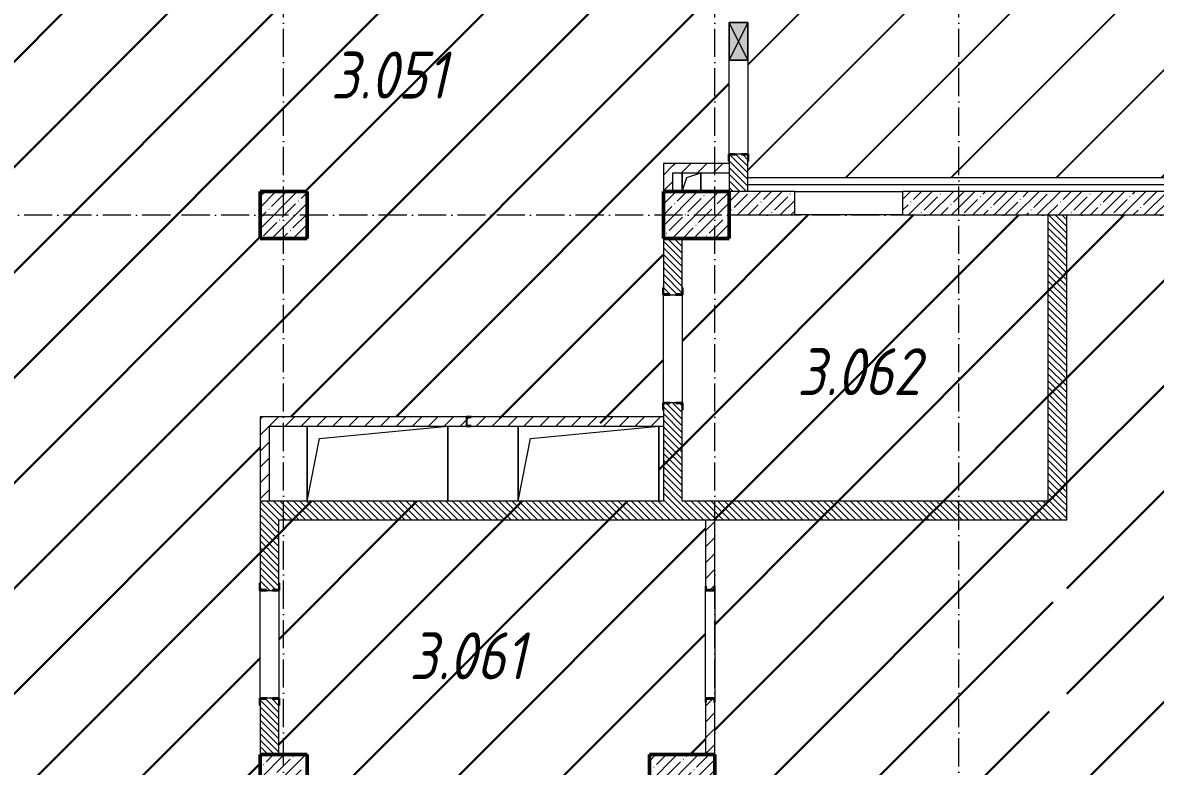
# Model space of a CAD drawing. Header units: millimetres. Extents: x -17017 to 628417, y -109036 to 199237.
# Drawn here: x 290839 to 302916, y -60257 to -52332 of the extents above; entities that cross this region are included whole.
import ezdxf

# ---------------------------------------------------------------- set-up
doc = ezdxf.new("R2010")
doc.units = ezdxf.units.MM
doc.linetypes.add('50_200_ШТРИХ_1Т_ш5_п1_п1_', pattern=[700, 500, -100, 0, -100])
for name, color, linetype, lineweight in [('A-DETL-____-OTLN-4', 7, 'Continuous', 18), ('A-DETL-GENF-OTLN', 7, 'Continuous', 9), ('A-FLOR-____-OTLN', 7, 'Continuous', 9), ('A-GENM-____-MCUT', 7, 'Continuous', 25), ('A-GENM-____-OTLN', 7, 'Continuous', 9), ('A-GENM-____-OTLN-1', 7, 'Continuous', 25), ('A-GLAZ-____-OTLN', 7, 'Continuous', 9), ('A-WALL-____-MCUT-1', 7, 'Continuous', 9), ('A-WALL-____-MCUT-3', 7, 'Continuous', 9), ('A-WALL-____-OTLN', 7, 'Continuous', 9), ('A-WALL-____-PATT-1', 7, 'Continuous', 9), ('A-WALL-FNSH-MCUT-1', 7, 'Continuous', 9), ('I-WALL-____-OTLN', 7, 'Continuous', 9), ('S-COLS-____-MCUT', 7, 'Continuous', 50), ('S-COLS-____-OTLN', 7, 'Continuous', 9), ('S-GRID-____-OTLN-1', 7, '50_200_ШТРИХ_1Т_ш5_п1_п1_', 9), ('Марки помещений', 7, 'Continuous', 9), ('стяжа', 7, 'Continuous', 30)]:
    doc.layers.add(name, color=color, linetype=linetype, lineweight=lineweight)
doc.styles.add('ISOCPEUR_I_2', font='isocpeui.ttf', dxfattribs={"width": 0.85, "height": 2.3})
pattern_1 = [(135, (283770.707, -86863.456), (-35.35534, -35.35534), [])]
pattern_2 = [(45, (283770.71, -86863.46), (-84.8528, 84.8528), [])]

# ---------------------------------------------------------------- blocks, each defined once
blk = doc.blocks.new('BSC_Колонна _Прямоугольная - 500х500-25976076-АР1_План отверстий 3 этажа в осях 1-64_А-ГГ')
at = {"layer": 'S-COLS-____-OTLN'}
h = blk.add_hatch(dxfattribs=at)
h.set_pattern_fill('FP_39', color=256, style=0, pattern_type=2)
h.set_pattern_definition([(45, (-9850, -32481.04), (-114.04925, 114.04925), []), (45, (-9735.95, -32481.04), (-114.04925, 114.04925), [201.613, -40.323, 3.353, -36.97])])
h.paths.add_polyline_path([(-250, -250), (250, -250), (250, 250), (-250, 250)], flags=0)
at = {"layer": 'S-COLS-____-MCUT'}
for p, q in [((250, 250), (-250, 250)), ((-250, 250), (-250, -250)), ((250, -250), (250, 250)), ((-250, -250), (250, -250))]:
    blk.add_line(p, q, dxfattribs=at)
blk = doc.blocks.new('BSC_Колонна _Прямоугольная - 500х500-V7-АР1_План отверстий 3 этажа в осях 1-64_А-ГГ')
at = {"layer": 'S-COLS-____-OTLN'}
h = blk.add_hatch(dxfattribs=at)
h.set_pattern_fill('FP_41', color=256, style=0, pattern_type=2)
h.set_pattern_definition([(45, (-9850, -26481.04), (-114.04925, 114.04925), []), (45, (-9735.95, -26481.04), (-114.04925, 114.04925), [201.613, -40.323, 3.353, -36.97])])
h.paths.add_polyline_path([(-250, -250), (250, -250), (250, 250), (-250, 250)], flags=0)
at = {"layer": 'S-COLS-____-MCUT'}
for p, q in [((250, 250), (-250, 250)), ((-250, 250), (-250, -250)), ((250, -250), (250, 250)), ((-250, -250), (250, -250))]:
    blk.add_line(p, q, dxfattribs=at)
blk = doc.blocks.new('BSC_Колонна _Прямоугольная - 500х700-V9-АР1_План отверстий 3 этажа в осях 1-64_А-ГГ')
at = {"layer": 'S-COLS-____-OTLN'}
h = blk.add_hatch(dxfattribs=at)
h.set_pattern_fill('FP_43', color=256, style=0, pattern_type=2)
h.set_pattern_definition([(315, (-32481.04, 14250), (114.04925, 114.04925), []), (315, (-32481.04, 14135.95), (114.04925, 114.04925), [201.613, -40.323, 3.353, -36.97])])
h.paths.add_polyline_path([(-250, 350), (-250, -350), (250, -350), (250, 350)], flags=0)
at = {"layer": 'S-COLS-____-MCUT'}
for p, q in [((250, 350), (-250, 350)), ((-250, 350), (-250, -350)), ((250, -350), (250, 350)), ((-250, -350), (250, -350))]:
    blk.add_line(p, q, dxfattribs=at)
blk = doc.blocks.new('BSC_Колонна _Прямоугольная - 500х700-V11-АР1_План отверстий 3 этажа в осях 1-64_А-ГГ')
at = {"layer": 'S-COLS-____-OTLN'}
h = blk.add_hatch(dxfattribs=at)
h.set_pattern_fill('FP_45', color=256, style=0, pattern_type=2)
h.set_pattern_definition([(315, (-26481.04, 14100), (114.04925, 114.04925), []), (315, (-26481.04, 13985.95), (114.04925, 114.04925), [201.613, -40.323, 3.353, -36.97])])
h.paths.add_polyline_path([(-250, 350), (-250, -350), (250, -350), (250, 350)], flags=0)
at = {"layer": 'S-COLS-____-MCUT'}
for p, q in [((250, 350), (-250, 350)), ((-250, 350), (-250, -350)), ((250, -350), (250, 350)), ((-250, -350), (250, -350))]:
    blk.add_line(p, q, dxfattribs=at)
blk = doc.blocks.new('154_Стойка_СКБ_Швеллер - СМ-2180_100-28318692-АР1_План отверстий 3 этажа в осях 1-64_А-ГГ')
at = {"layer": 'A-GENM-____-MCUT'}
for p, q in [((171, 50), (125, 50)), ((125, 50), (125, -50)), ((129.5, 42.4), (171, 42.4)), ((129.5, -42.4), (129.5, 42.4)), ((171, 42.4), (171, 50)), ((125, -50), (171, -50)), ((171, -42.4), (129.5, -42.4)), ((171, -50), (171, -42.4))]:
    blk.add_line(p, q, dxfattribs=at)
blk = doc.blocks.new('154_Стойка_СКБ_Уголок - СМ-2180_200-28268025-АР1_План отверстий 3 этажа в осях 1-64_А-ГГ')
at = {"layer": 'A-GENM-____-MCUT'}
for p, q in [((125, 156), (125, 81)), ((200, 156), (125, 156)), ((131, 81), (131, 150)), ((131, 150), (200, 150)), ((200, 150), (200, 156)), ((125, 81), (131, 81)), ((131, 19), (125, 19)), ((125, 19), (125, -56)), ((131, -50), (131, 19)), ((125, -56), (200, -56)), ((200, -50), (131, -50)), ((200, -56), (200, -50))]:
    blk.add_line(p, q, dxfattribs=at)
blk = doc.blocks.new('Стойка_Влож_Полоса боковая - Полоса-V165-АР1_План отверстий 3 этажа в осях 1-64_А-ГГ')
at = {"layer": 'A-GENM-____-OTLN'}
for p, q in [((-5, 60), (0, 60)), ((-5, -60), (-5, 60)), ((0, -60), (-5, -60))]:
    blk.add_line(p, q, dxfattribs=at)
blk = doc.blocks.new('Фахверк_СКБ_Уголок - 200_3960-28268576-АР1_План отверстий 3 этажа в осях 1-64_А-ГГ')
at = {"layer": 'A-GENM-____-MCUT'}
for p, q in [((200, 156), (125, 156)), ((125, 156), (125, 81)), ((131, 81), (131, 150)), ((131, 150), (200, 150)), ((200, 150), (200, 156)), ((125, 81), (131, 81)), ((131, 19), (125, 19)), ((125, 19), (125, -56)), ((131, -50), (131, 19)), ((125, -56), (200, -56)), ((200, -50), (131, -50)), ((200, -56), (200, -50))]:
    blk.add_line(p, q, dxfattribs=at)
blk = doc.blocks.new('154_Фахверк_СКБ_Швеллер - Тип_100_3960-28318856-АР1_План отверстий 3 этажа в осях 1-64_А-ГГ')
at = {"layer": 'A-GENM-____-MCUT'}
for p, q in [((175, 50), (125, 50)), ((125, 50), (125, -50)), ((128, 47), (175, 47)), ((128, -47), (128, 47)), ((175, 47), (175, 50)), ((125, -50), (175, -50)), ((175, -47), (128, -47)), ((175, -50), (175, -47))]:
    blk.add_line(p, q, dxfattribs=at)
blk = doc.blocks.new('AR_Отверстие прямоугольное _в плите_ - AR_Отверстие прямоугольное _в плите_-V202-АР1_План отверстий 3 этажа в осях 1-64_А-ГГ')
at = {"layer": 'A-GENM-____-OTLN'}
for p, q in [((-100, 100), (-100, -100)), ((-100, -100), (-50, 50)), ((-50, 50), (100, 100)), ((100, -100), (100, 100))]:
    blk.add_line(p, q, dxfattribs=at)
blk = doc.blocks.new('AR_Отверстие прямоугольное _в плите_ - AR_Отверстие прямоугольное _в плите_-30552723-АР1_План отверстий 3 этажа в осях 1-64_А-ГГ')
at = {"layer": 'A-GENM-____-OTLN'}
for p, q in [((-750, 400), (-750, -400)), ((-617, 267), (750, 400)), ((750, -400), (750, 400)), ((-750, -400), (-617, 267))]:
    blk.add_line(p, q, dxfattribs=at)
blk = doc.blocks.new('AR_Отверстие прямоугольное _в стене__БезПР - AR_Отверстие прямоугольное _в стене__БезПР-36428632-АР1_План отверстий 3 этажа в осях 1-64_А-ГГ')
at = {"layer": 'A-GLAZ-____-OTLN'}
blk.add_hatch(color=256, dxfattribs=at).paths.add_polyline_path([(-200, -100), (200, -100), (200, 100), (-200, 100)], flags=0)
at = {"layer": 'A-DETL-GENF-OTLN'}
for p, q in [((-200, -100), (-200, 100)), ((-200, 100), (200, 100)), ((200, 100), (-200, -100)), ((-200, 100), (200, -100)), ((200, 100), (-200, 100)), ((-200, 100), (-200, -100)), ((200, 100), (200, -100)), ((200, -100), (200, 100)), ((200, -100), (-200, -100)), ((-200, -100), (200, -100))]:
    blk.add_line(p, q, dxfattribs=at)
at = {"layer": 'A-GLAZ-____-OTLN'}
blk.add_line((200, 100), (-200, 100), dxfattribs=at)
blk = doc.blocks.new('3эт')
at = {"layer": 'S-GRID-____-OTLN-1', "color": 251, "ltscale": 0.6, "true_color": 0x636466}
for p, q in [((293620.7, -91346.1), (293620.7, -36982.5)), ((298220.7, -91346.1), (298220.7, -36982.5)), ((300820.7, -91346.1), (300820.7, -36982.5)), ((310478.4, -54382.4), (279101.9, -54382.4))]:
    blk.add_line(p, q, dxfattribs=at)

msp = doc.modelspace()

# ---------------------------------------------------------------- hatches: boundary and pattern name
h = msp.add_hatch()
h.set_pattern_fill('ANSI31', color=5, scale=250)
h.paths.add_polyline_path([(307071, -46332), (307065, -46332), (307065, -46257), (307066, -45932), (306971, -45932), (306971, -45532), (307071, -45532), (307071, -45157), (307065, -45157), (307065, -45082), (307071, -43282), (306821, -43282), (306821, -43032), (305921, -43032), (305921, -43682), (303971, -43682), (303921, -43682), (302471, -43682), (302071, -43682), (299571, -43682), (299571, -43032), (298671, -43032), (298671, -44482), (298327, -44482), (298327, -44532), (298321, -44562), (298321, -44532), (298252, -44532), (298190, -44532), (298121, -44532), (298121, -45357), (298121, -45426), (298190, -45426), (298252, -45427), (298252, -45426), (298321, -45426), (298321, -45357), (298327, -45357), (298327, -45482), (298571, -45482), (298571, -51957), (298577, -51957), (298577, -52032), (298571, -52332), (298571, -52732), (298571, -53732), (298577, -53732), (298577, -53807), (298573, -53982), (306321, -53982), (306321, -54132), (306621, -54132), (307071, -54132), (307071, -52332), (307065, -52332), (307065, -52257), (307071, -51207), (307065, -51207), (307065, -51132), (307071, -49332), (307065, -49332), (307065, -49257), (307069, -48832), (306971, -48832), (306971, -48632), (306621, -48632), (306621, -48132), (307071, -48132)])
h.paths.add_polyline_path([(301408, -49557), (303066, -49557), (303066, -48357), (301408, -48357)], flags=24)
at = {"layer": 'A-WALL-____-PATT-1'}
h = msp.add_hatch(dxfattribs=at)
h.set_pattern_fill('FP_6', color=256, style=0, pattern_type=2)
h.set_pattern_definition(pattern_1)
h.paths.add_polyline_path([(298371, -54132), (298571, -54132), (298571, -53738), (298502, -53738), (298502, -53732), (298440, -53732), (298440, -53738), (298371, -53738), (298371, -53807)], flags=0)
h.paths.add_polyline_path([(298502, -52032), (298502, -52026), (298571, -52026), (298571, -45682), (298371, -45682), (298371, -52026), (298440, -52026), (298440, -52032)], flags=0)
h = msp.add_hatch(dxfattribs=at)
h.set_pattern_fill('FP_4', color=256, style=0, pattern_type=2)
h.set_pattern_definition(pattern_2)
h.paths.add_polyline_path([(297771, -54132), (297771, -53832), (297671, -53832), (297671, -54132)], flags=0)
h = msp.add_hatch(dxfattribs=at)
h.set_pattern_fill('FP_4', color=256, style=0, pattern_type=2)
h.set_pattern_definition(pattern_2)
h.paths.add_polyline_path([(298371, -53932), (298371, -53832), (297771, -53832), (297771, -53932), (297897, -53932)], flags=0)
h = msp.add_hatch(dxfattribs=at)
h.set_pattern_fill('FP_38', color=256, style=0, pattern_type=2)
h.set_pattern_definition([(45, (283770.7, -86863.46), (-114.04925, 114.04925), []), (45, (283884.76, -86863.46), (-114.04925, 114.04925), [201.612, -40.322, 3.353, -36.97])])
h.paths.add_polyline_path([(306621, -54382), (306621, -54132), (300221, -54132), (300221, -54382), (304967, -54382)], flags=0)
h.paths.add_polyline_path([(299071, -54382), (299071, -54132), (298371, -54132), (298371, -54382)], flags=0)
h = msp.add_hatch(dxfattribs=at)
h.set_pattern_fill('FP_6', color=256, style=0, pattern_type=2)
h.set_pattern_definition(pattern_1)
h.paths.add_polyline_path([(301971, -57432), (301971, -54382), (301771, -54382), (301771, -57432)], flags=0)
h = msp.add_hatch(dxfattribs=at)
h.set_pattern_fill('FP_6', color=256, style=0, pattern_type=2)
h.set_pattern_definition(pattern_1)
h.paths.add_polyline_path([(297802, -57432), (297871, -57432), (297870, -56388), (297802, -56388), (297802, -56382), (297740, -56382), (297740, -56388), (297671, -56388), (297671, -57432)], flags=0)
h.paths.add_polyline_path([(297740, -55232), (297802, -55232), (297802, -55226), (297871, -55226), (297871, -54632), (297671, -54632), (297671, -55226), (297740, -55226)], flags=0)
h = msp.add_hatch(dxfattribs=at)
h.set_pattern_fill('FP_4', color=256, style=0, pattern_type=2)
h.set_pattern_definition(pattern_2)
h.paths.add_polyline_path([(294362, -56632), (295571, -56632), (295571, -56532), (293371, -56532), (293371, -56632), (293471, -56632)], flags=0)
h.paths.add_polyline_path([(296129, -56632), (297671, -56632), (297671, -56532), (295621, -56532), (295621, -56535), (295574, -56535), (295574, -56629), (295621, -56629), (295621, -56632)], flags=0)
h = msp.add_hatch(dxfattribs=at)
h.set_pattern_fill('FP_4', color=256, style=0, pattern_type=2)
h.set_pattern_definition(pattern_2)
h.paths.add_polyline_path([(293471, -57432), (293471, -56632), (293371, -56632), (293371, -57432)], flags=0)
h = msp.add_hatch(dxfattribs=at)
h.set_pattern_fill('FP_6', color=256, style=0, pattern_type=2)
h.set_pattern_definition(pattern_1)
h.paths.add_polyline_path([(301971, -57632), (301971, -57432), (293371, -57432), (293371, -57632), (301432, -57632)], flags=0)
h = msp.add_hatch(dxfattribs=at)
h.set_pattern_fill('FP_6', color=256, style=0, pattern_type=2)
h.set_pattern_definition(pattern_1)
h.paths.add_polyline_path([(293371, -60132), (293571, -60132), (293571, -59538), (293502, -59538), (293502, -59532), (293440, -59532), (293440, -59538), (293371, -59538), (293371, -59607)], flags=0)
h.paths.add_polyline_path([(293502, -58382), (293502, -58376), (293571, -58376), (293571, -57632), (293371, -57632), (293371, -58376), (293440, -58376), (293440, -58382)], flags=0)
h = msp.add_hatch(dxfattribs=at)
h.set_pattern_fill('FP_4', color=256, style=0, pattern_type=2)
h.set_pattern_definition(pattern_2)
h.paths.add_polyline_path([(298213, -60132), (298221, -60132), (298221, -59578), (298213, -59578), (298213, -59537), (298128, -59537), (298128, -59578), (298121, -59578), (298121, -60132)], flags=0)
h.paths.add_polyline_path([(298213, -58378), (298213, -58336), (298221, -58336), (298221, -57632), (298121, -57632), (298121, -58336), (298128, -58336), (298128, -58378)], flags=0)
at = {"layer": 'стяжа'}
h = msp.add_hatch(dxfattribs=at)
h.set_pattern_fill('ANSI31', color=5, scale=250)
h.paths.add_polyline_path([(289171, -73232), (289165, -73232), (289165, -73157), (289171, -72932), (288871, -72932), (288571, -72932), (288571, -71832), (288571, -71432), (288571, -69132), (288871, -69132), (289371, -69132), (289371, -68907), (289371, -68757), (289377, -68757), (289377, -68826), (289377, -68832), (289377, -68907), (289371, -69132), (289371, -69632), (289372, -69657), (289377, -69657), (289377, -69732), (289371, -69977), (289371, -70227), (289371, -70432), (289377, -70432), (289377, -70507), (289377, -70632), (289371, -70807), (289371, -71257), (289377, -71257), (289377, -71326), (289377, -71332), (289377, -71407), (289371, -72432), (289371, -72932), (289371, -73157), (289377, -73157), (289377, -73232), (289371, -74932), (289377, -74932), (289377, -75007), (289371, -75157), (289377, -75157), (289377, -75232), (289371, -75932), (289377, -75932), (289377, -76007), (289377, -76132), (289371, -76832), (289371, -77332), (293371, -77332), (293371, -76832), (293371, -76707), (293365, -76707), (293365, -76632), (293371, -75482), (293365, -75482), (293365, -75407), (293371, -74907), (293365, -74907), (293365, -74827), (293371, -74827), (293371, -73132), (293365, -73132), (293365, -73057), (293371, -72932), (293371, -72432), (293371, -70807), (293371, -70507), (293371, -70332), (293371, -69932), (293371, -69632), (292771, -69632), (292771, -69378), (292771, -68632), (292771, -68247), (292771, -68097), (292771, -67682), (292771, -66582), (292771, -66432), (293371, -66432), (293371, -66307), (293365, -66307), (293365, -66227), (293371, -66227), (293371, -65632), (293371, -65132), (293371, -64532), (293365, -64532), (293365, -64457), (293371, -64332), (293371, -63932), (292671, -63932), (292671, -63632), (292671, -63032), (292671, -62882), (292671, -62632), (292671, -62582), (292671, -61982), (292671, -61232), (292671, -60632), (292671, -60532), (293371, -60532), (293371, -60132), (293371, -59607), (293365, -59607), (293365, -59527), (293371, -59527), (293371, -58382), (293365, -58382), (293365, -58307), (293371, -57432), (293371, -56532), (295571, -56532), (295621, -56532), (297671, -56632), (297621, -56632), (297621, -57432), (293371, -57432), (293371, -58376), (293440, -58376), (293489, -58382), (293571, -58382), (293571, -58307), (293571, -57632), (301971, -57632), (301971, -54382), (301771, -54382), (301771, -57432), (297871, -57432), (297871, -56388), (297802, -56388), (297802, -56382), (297671, -56382), (297671, -55232), (297665, -55232), (297665, -55157), (297671, -54632), (297671, -54132), (297671, -53832), (298365, -53832), (298365, -53732), (298371, -52732), (298371, -52332), (298371, -52032), (298365, -52032), (298365, -51932), (297671, -51932), (297671, -51832), (297671, -50832), (297671, -50282), (297671, -48632), (297671, -48132), (297671, -47682), (297671, -45582), (298121, -45582), (298121, -45432), (298115, -45432), (298115, -45357), (298121, -44532), (298115, -44532), (298115, -44457), (298115, -44382), (298121, -43882), (298121, -43432), (298121, -43032), (298121, -41232), (298121, -39632), (297871, -39632), (297871, -39482), (297671, -39482), (297271, -39388), (297171, -39388), (295371, -39382), (295371, -39388), (295296, -39388), (293871, -39382), (293871, -39632), (293871, -39957), (293877, -39957), (293877, -40032), (293871, -40772), (293871, -41172), (293871, -41657), (293877, -41657), (293877, -41726), (293877, -41732), (293877, -41807), (293871, -42632), (293871, -43132), (293871, -43232), (293871, -45282), (293821, -45432), (293671, -45432), (293671, -45482), (289371, -45482), (289371, -48132), (289371, -48632), (289371, -48857), (289377, -48857), (289377, -48932), (289302, -48932), (289171, -48932), (289171, -50727), (289371, -50727), (289371, -50657), (289377, -50657), (289377, -50726), (289377, -50732), (289377, -50807), (289371, -51132), (289371, -51632), (289371, -51932), (289377, -51932), (289377, -52007), (289371, -52007), (289371, -51938), (289240, -51938), (289240, -51932), (289165, -51932), (289165, -52007), (289171, -52007), (289171, -52826), (289302, -52826), (289302, -52832), (289371, -52832), (289371, -54132), (289371, -54632), (289371, -54957), (289377, -54957), (289377, -55132), (289371, -55132), (289371, -55532), (289371, -56657), (289377, -56657), (289377, -56726), (289377, -56732), (289377, -56807), (289371, -60132), (289371, -60632), (289371, -61057), (289377, -61057), (289377, -61132), (289377, -61138), (289377, -61207), (289371, -61432), (289371, -62032), (289371, -62207), (289377, -62207), (289377, -62276), (289377, -62282), (289377, -62357), (289371, -63132), (289371, -63632), (289371, -64757), (289377, -64757), (289377, -64832), (289377, -64838), (289377, -64907), (289371, -65532), (289371, -65907), (289377, -65907), (289377, -65976), (289377, -65982), (289377, -66057), (289371, -66542), (289371, -66942), (289371, -67682), (289371, -67857), (289377, -67857), (289377, -67932), (289377, -67938), (289377, -68082), (289171, -68082), (289171, -68007), (289165, -68007), (289165, -67938), (289165, -67932), (289165, -67857), (289171, -67682), (289371, -67682), (289371, -66942), (289171, -66942), (289171, -66832), (288871, -66832), (288871, -67532), (288771, -67632), (288771, -66132), (288717, -66132), (287521, -66132), (287346, -66132), (287346, -68207), (281971, -68207), (281971, -66132), (281571, -66132), (281571, -66907), (281577, -66907), (281577, -66982), (281571, -68782), (281577, -68782), (281577, -68932), (281671, -68932), (281671, -69132), (281821, -69132), (281821, -69632), (281571, -69632), (281571, -69907), (281577, -69907), (281577, -69982), (281571, -71782), (281577, -71782), (281577, -71857), (281573, -72232), (281671, -72232), (281671, -72432), (281821, -72432), (281821, -72932), (281671, -72932), (281671, -73132), (281577, -73156), (281577, -73232), (281571, -75032), (281577, -75032), (281577, -75107), (281571, -76832), (281821, -76832), (281821, -77082), (283956, -77082), (283956, -76582), (285921, -76582), (286471, -76582), (288571, -76582), (288571, -75032), (289165, -75032), (289165, -74932)])
h.paths.add_polyline_path([(289165, -68907), (289165, -68832), (289165, -68826), (289171, -68826), (289331, -68827), (289331, -68832), (289240, -68832), (289240, -68838), (289171, -68838), (289171, -68907)], flags=16)
h.paths.add_polyline_path([(293371, -54632), (293371, -54132), (293871, -54132), (293871, -54632)], flags=16)
h.paths.add_polyline_path([(297665, -56457), (297665, -56388), (297671, -56388), (297671, -56457)], flags=16)
h.paths.add_polyline_path([(289377, -52832), (289377, -52757), (289371, -52757), (289371, -52826)], flags=16)
h.paths.add_polyline_path([(293371, -48632), (293371, -48132), (293871, -48132), (293871, -48632)], flags=16)
h.paths.add_polyline_path([(289171, -62032), (289171, -61432), (289171, -61207), (289165, -61207), (289165, -61138), (289165, -61132), (289165, -60982), (288621, -60982), (288621, -59632), (288621, -59282), (288621, -59207), (288621, -58407), (288621, -57382), (288467, -57382), (288421, -57382), (287271, -57382), (287225, -57382), (287071, -57382), (287071, -57832), (286371, -57832), (286371, -57382), (283971, -57382), (283921, -57382), (281571, -57382), (281571, -57907), (281577, -57907), (281577, -57982), (281571, -60132), (281821, -60132), (281821, -60632), (281671, -60632), (281671, -60832), (281571, -62782), (281571, -62782), (281577, -62782), (281577, -62932), (281671, -62932), (281671, -63132), (281821, -63132), (281821, -63282), (285221, -63282), (285221, -62882), (285321, -62882), (285621, -62882), (287071, -62882), (287121, -62882), (288721, -62882), (289171, -62882), (289171, -62357), (289165, -62357), (289165, -62282), (289165, -62276), (289165, -62207)], flags=17)
h.paths.add_polyline_path([(287146, -66132), (284521, -66132), (284471, -66132), (282171, -66132), (282171, -68007), (287146, -68007)], flags=17)
h.paths.add_polyline_path([(297171, -76482), (297521, -76482), (297521, -75082), (295621, -75082), (295571, -75082), (293571, -75082), (293571, -75407), (293577, -75407), (293577, -75482), (293571, -76632), (293577, -76632), (293577, -76707), (293571, -76832), (293871, -76832), (293871, -77082), (297171, -77082), (297171, -76882)], flags=17)
h.paths.add_polyline_path([(315596, -81632), (314971, -81632), (312571, -81632), (312571, -81382), (312371, -81382), (311271, -81382), (310821, -81382), (309571, -81382), (309571, -81282), (309571, -80982), (309246, -80982), (309246, -80988), (309171, -80988), (309171, -80982), (308721, -80982), (308321, -80982), (307471, -80982), (307471, -80988), (307396, -80988), (306971, -80985), (306971, -81582), (306071, -81582), (303571, -81582), (302871, -81582), (302871, -80988), (302771, -80988), (302771, -80982), (302221, -80982), (301821, -80982), (301071, -80982), (301071, -81282), (301071, -81382), (299721, -81382), (299271, -81382), (298771, -81382), (298771, -88532), (300571, -88532), (300571, -88282), (301071, -88282), (301071, -88432), (301271, -88432), (301271, -88532), (303571, -88532), (303571, -88282), (304071, -88282), (304071, -88432), (304271, -88432), (304271, -88532), (306571, -88532), (306571, -88526), (306646, -88526), (307021, -88529), (307021, -88432), (307221, -88432), (307221, -88532), (307696, -88532), (307696, -88526), (307771, -88526), (309571, -88532), (309571, -88282), (310071, -88282), (310071, -88432), (310271, -88432), (310271, -88532), (310696, -88532), (310696, -88526), (310771, -88526), (312571, -88532), (312571, -88282), (313071, -88282), (313071, -88532), (313696, -88532), (313696, -88526), (313771, -88526), (315571, -88532), (315571, -88526)])
h.paths.add_polyline_path([(318571, -84382), (318571, -84332), (318571, -81532), (318171, -81532), (318171, -80982), (318046, -80982), (318046, -80988), (317971, -80988), (317971, -80982), (317326, -80982), (317076, -80982), (316821, -80982), (316821, -80988), (316746, -80988), (316471, -80984), (316471, -81532), (315796, -81532), (315796, -88532), (316696, -88532), (316696, -88526), (316771, -88526), (318571, -88532), (318571, -88282), (318571, -88232), (318571, -87082), (318571, -87036)])
h.paths.add_polyline_path([(346421, -81382), (341421, -81382), (341421, -80982), (340521, -80982), (340521, -80988), (340446, -80988), (339796, -80982), (339796, -80988), (339721, -80988), (339721, -80982), (339221, -80982), (338821, -80982), (338021, -80982), (338021, -80988), (337946, -80988), (337621, -80982), (337621, -81282), (337271, -81282), (337271, -81732), (337171, -81732), (337121, -81732), (335921, -81732), (334521, -81732), (334521, -81482), (332221, -81482), (331621, -81482), (331571, -81482), (331471, -81482), (331471, -80988), (331371, -80988), (330961, -80982), (330061, -80982), (329571, -80982), (329571, -80988), (329421, -80988), (329421, -81382), (328121, -81382), (328121, -81282), (328121, -80982), (327996, -80982), (327996, -80988), (327921, -80988), (327481, -80982), (327081, -80982), (326221, -80982), (326221, -80988), (326171, -80988), (326171, -81532), (325121, -81532), (324321, -81532), (324021, -81532), (323421, -81532), (323321, -81532), (322121, -81532), (322121, -88282), (322621, -88282), (322621, -88432), (322821, -88432), (322646, -88457), (322621, -88532), (322621, -88782), (322965, -88782), (322965, -88713), (322971, -88601), (322971, -88782), (324771, -88782), (324771, -88713), (324771, -88601), (324771, -88526), (324921, -88526), (324921, -88432), (325121, -88432), (325121, -88282), (325621, -88282), (325621, -88432), (325821, -88432), (325646, -88457), (325621, -88532), (325621, -88782), (325965, -88782), (325965, -88713), (325971, -88601), (325971, -88782), (327771, -88782), (327771, -88713), (327771, -88601), (327771, -88526), (327846, -88526), (328121, -88532), (328121, -88282), (328621, -88282), (328621, -88432), (328821, -88432), (328646, -88457), (328621, -88532), (328621, -88782), (328965, -88782), (328965, -88713), (328971, -88601), (328971, -88782), (333771, -88782), (333771, -88713), (333771, -88601), (333771, -88526), (333921, -88526), (333921, -88432), (334121, -88432), (334121, -88282), (334621, -88282), (334621, -88532), (334896, -88532), (334896, -88526), (334971, -88526), (336771, -88532), (336771, -88526), (336921, -88526), (336921, -88432), (337121, -88432), (337121, -88282), (337621, -88282), (337621, -88432), (337821, -88432), (337646, -88457), (337621, -88532), (337621, -88782), (337965, -88782), (337965, -88713), (337971, -88601), (337971, -88782), (339771, -88782), (339771, -88713), (339771, -88601), (339771, -88526), (339846, -88526), (340896, -88532), (340896, -88526), (340971, -88526), (342771, -88532), (342771, -88526), (342921, -88526), (342921, -88432), (343121, -88432), (343121, -88282), (343621, -88282), (343621, -88532), (343896, -88532), (343896, -88526), (343971, -88526), (345771, -88532), (345771, -88526), (345921, -88526), (345921, -88432), (346121, -88432), (346121, -88282), (346421, -88282)])
h.paths.add_polyline_path([(322965, -88532), (322896, -88532), (322896, -88526), (322965, -88526)], flags=16)
h.paths.add_polyline_path([(325896, -88526), (325965, -88526), (325965, -88532), (325896, -88532)], flags=16)
h.paths.add_polyline_path([(328896, -88526), (328965, -88526), (328965, -88532), (328896, -88532)], flags=16)
h.paths.add_polyline_path([(337896, -88526), (337965, -88526), (337965, -88532), (337896, -88532)], flags=16)
h.paths.add_polyline_path([(320766, -81682), (318671, -81682), (318671, -84332), (318671, -84382), (318671, -86807), (320766, -86807)], flags=17)
h.paths.add_polyline_path([(322071, -81682), (320966, -81682), (320966, -87007), (318671, -87007), (318671, -87082), (318671, -88282), (319071, -88282), (319071, -88532), (319696, -88532), (319696, -88526), (319771, -88526), (321571, -88532), (321571, -88282), (322071, -88282)])
h.paths.add_polyline_path([(284556, -74324), (286214, -74324), (286214, -73124), (284556, -73124)], flags=24)
h.paths.add_polyline_path([(293950, -53466), (295540, -53466), (295540, -52266), (293950, -52266)], flags=24)
h.paths.add_polyline_path([(284145, -60580), (285847, -60580), (285847, -59380), (284145, -59380)], flags=24)
h.paths.add_polyline_path([(294346, -76674), (295989, -76674), (295989, -75474), (294346, -75474)], flags=24)
h.paths.add_polyline_path([(303687, -74703), (305345, -74703), (305345, -73503), (303687, -73503)], flags=9)
h.paths.add_polyline_path([(307388, -85152), (309075, -85152), (309075, -83952), (307388, -83952)], flags=24)
h.paths.add_polyline_path([(316097, -85133), (317755, -85133), (317755, -83933), (316097, -83933)], flags=24)
h.paths.add_polyline_path([(331893, -84929), (333551, -84929), (333551, -83729), (331893, -83729)], flags=24)
h.paths.add_polyline_path([(349945, -85071), (351579, -85071), (351579, -83871), (349945, -83871)], flags=9)
h.paths.add_polyline_path([(340248, -79908), (341925, -79908), (341925, -78708), (340248, -78708)], flags=9)
h = msp.add_hatch(dxfattribs=at)
h.set_pattern_fill('ANSI31', color=5, scale=250)
h.paths.add_polyline_path([(301771, -54382), (300221, -54382), (299071, -54382), (298371, -54382), (298371, -54632), (297871, -54632), (297871, -55157), (297877, -55157), (297877, -55232), (297871, -56382), (297877, -56382), (297877, -56457), (297871, -57432), (301771, -57432)])
h.paths.add_polyline_path([(298121, -58382), (298121, -58336), (298121, -57632), (293571, -57632), (293571, -58307), (293577, -58307), (293577, -58382), (293571, -59532), (293577, -59532), (293577, -59607), (293571, -60132), (293871, -60132), (293871, -60532), (295671, -60532), (295721, -60532), (297521, -60532), (297521, -60132), (298121, -60132), (298121, -59578), (298121, -59532)])
h = msp.add_hatch(dxfattribs=at)
h.set_pattern_fill('ANSI31', color=3, scale=250)
h.paths.add_polyline_path([(301971, -61332), (293571, -61332), (293571, -74982), (301241, -74982)])
h.paths.add_polyline_path([(298821, -60532), (301971, -60532), (301971, -61332), (298821, -61332)])
h.paths.add_polyline_path([(301971, -57632), (298221, -57632), (298221, -60532), (301971, -60532)])
h.paths.add_polyline_path([(301971, -54382), (307071, -54382), (307071, -76832), (301171, -76957)])

# ---------------------------------------------------------------- linework, layer by layer
at = {"layer": 'A-DETL-____-OTLN-4'}
for p, q in [((298571, -53982), (306321, -53982)), ((298571, -54057), (306246, -54057))]:
    msp.add_line(p, q, dxfattribs=at)
at = {"layer": 'A-FLOR-____-OTLN'}
for p, q in [((297871, -54132), (297871, -53932)), ((298071, -53932), (298071, -54132)), ((293871, -57432), (293871, -56632)), ((295371, -56632), (295371, -57432)), ((296121, -57432), (296121, -56632)), ((297621, -56632), (297621, -57432))]:
    msp.add_line(p, q, dxfattribs=at)
at = {"layer": 'A-WALL-____-MCUT-1'}
for p, q in [((299071, -54132), (298371, -54132)), ((299071, -54382), (299071, -54132)), ((306621, -54132), (300221, -54132)), ((300221, -54132), (300221, -54382)), ((298371, -54382), (299071, -54382)), ((300221, -54382), (306621, -54382))]:
    msp.add_line(p, q, dxfattribs=at)
at = {"layer": 'A-WALL-____-MCUT-3'}
for p, q in [((298502, -53732), (298440, -53732)), ((298371, -53807), (298371, -54132)), ((298571, -54132), (298571, -53807)), ((301771, -54382), (301771, -57432)), ((301971, -57632), (301971, -54382)), ((297671, -54632), (297671, -55157)), ((297871, -55157), (297871, -54632)), ((297740, -55232), (297802, -55232)), ((297802, -56382), (297740, -56382)), ((297671, -56457), (297671, -57432)), ((297871, -57432), (297871, -56457)), ((297671, -57432), (293371, -57432)), ((293371, -57432), (293371, -58307)), ((301771, -57432), (297871, -57432)), ((293571, -57632), (301971, -57632)), ((293571, -58307), (293571, -57632)), ((293440, -58382), (293502, -58382)), ((293502, -59532), (293440, -59532)), ((293371, -59607), (293371, -60132)), ((293571, -60132), (293571, -59607))]:
    msp.add_line(p, q, dxfattribs=at)
at = {"layer": 'A-WALL-____-OTLN'}
for p, q in [((299071, -54132), (300221, -54132)), ((300221, -54382), (299071, -54382))]:
    msp.add_line(p, q, dxfattribs=at)
at = {"layer": 'A-WALL-FNSH-MCUT-1'}
for p, q in [((297671, -53832), (297671, -54132)), ((298371, -53832), (297671, -53832)), ((297771, -54132), (297771, -53932)), ((297771, -53932), (298371, -53932)), ((295571, -56532), (293371, -56532)), ((293371, -56532), (293371, -57432)), ((293471, -56632), (295571, -56632)), ((293471, -57432), (293471, -56632)), ((297671, -56532), (295621, -56532)), ((295621, -56632), (297671, -56632)), ((298121, -57632), (298121, -58336)), ((298221, -58336), (298221, -57632)), ((298121, -59578), (298121, -60132)), ((298221, -60132), (298221, -59578))]:
    msp.add_line(p, q, dxfattribs=at)
at = {"layer": 'I-WALL-____-OTLN'}
for p, q in [((298371, -53732), (298371, -52732)), ((298571, -52732), (298571, -53732)), ((297671, -56382), (297671, -55232)), ((297871, -55232), (297871, -56382)), ((293371, -59532), (293371, -58382)), ((293571, -58382), (293571, -59532)), ((298121, -59532), (298121, -58382)), ((298221, -58382), (298221, -59532))]:
    msp.add_line(p, q, dxfattribs=at)

# ---------------------------------------------------------------- block references
at = {"layer": 'A-GENM-____-OTLN'}
for name, p in [('AR_Отверстие прямоугольное _в плите_ - AR_Отверстие прямоугольное _в плите_-V202-АР1_План отверстий 3 этажа в осях 1-64_А-ГГ', (297971, -54032)), ('AR_Отверстие прямоугольное _в плите_ - AR_Отверстие прямоугольное _в плите_-30552723-АР1_План отверстий 3 этажа в осях 1-64_А-ГГ', (294621, -57032)), ('AR_Отверстие прямоугольное _в плите_ - AR_Отверстие прямоугольное _в плите_-30552723-АР1_План отверстий 3 этажа в осях 1-64_А-ГГ', (296871, -57032))]:
    msp.add_blockref(name, p, dxfattribs=at)
for p, rotation in [((293471, -58382), 89.99999999999991), ((293471, -59532), 269.9999999999999)]:
    msp.add_blockref('Стойка_Влож_Полоса боковая - Полоса-V165-АР1_План отверстий 3 этажа в осях 1-64_А-ГГ', p, dxfattribs=dict(at, rotation=rotation))
at = {"layer": 'A-GENM-____-OTLN-1'}
for name, p, rotation in [('Фахверк_СКБ_Уголок - 200_3960-28268576-АР1_План отверстий 3 этажа в осях 1-64_А-ГГ', (298421, -53607), 270.0000000000007), ('154_Стойка_СКБ_Уголок - СМ-2180_200-28268025-АР1_План отверстий 3 этажа в осях 1-64_А-ГГ', (297821, -55357), 90.00000000000071), ('154_Стойка_СКБ_Уголок - СМ-2180_200-28268025-АР1_План отверстий 3 этажа в осях 1-64_А-ГГ', (297721, -56257), 270.0000000000007), ('154_Стойка_СКБ_Уголок - СМ-2180_200-28268025-АР1_План отверстий 3 этажа в осях 1-64_А-ГГ', (293521, -58507), 89.99999999999991), ('154_Стойка_СКБ_Швеллер - СМ-2180_100-28318692-АР1_План отверстий 3 этажа в осях 1-64_А-ГГ', (298171, -58507), 89.99999999999991), ('154_Стойка_СКБ_Уголок - СМ-2180_200-28268025-АР1_План отверстий 3 этажа в осях 1-64_А-ГГ', (293421, -59407), 269.9999999999999), ('154_Стойка_СКБ_Швеллер - СМ-2180_100-28318692-АР1_План отверстий 3 этажа в осях 1-64_А-ГГ', (298171, -59407), 269.9999999999999)]:
    msp.add_blockref(name, p, dxfattribs=dict(at, rotation=rotation))
msp.add_blockref('154_Фахверк_СКБ_Швеллер - Тип_100_3960-28318856-АР1_План отверстий 3 этажа в осях 1-64_А-ГГ', (295446, -56582), dxfattribs=at)
at = {"layer": 'A-GLAZ-____-OTLN', "rotation": 270.0000000000007}
msp.add_blockref('AR_Отверстие прямоугольное _в стене__БезПР - AR_Отверстие прямоугольное _в стене__БезПР-36428632-АР1_План отверстий 3 этажа в осях 1-64_А-ГГ', (298471, -52532), dxfattribs=at)
at = {"layer": 'S-COLS-____-OTLN'}
for name, p in [('BSC_Колонна _Прямоугольная - 500х500-25976076-АР1_План отверстий 3 этажа в осях 1-64_А-ГГ', (293621, -54382)), ('BSC_Колонна _Прямоугольная - 500х500-V7-АР1_План отверстий 3 этажа в осях 1-64_А-ГГ', (293621, -60382))]:
    msp.add_blockref(name, p, dxfattribs=at)
at = {"layer": 'S-COLS-____-OTLN', "rotation": 89.9999999999999}
for name, p in [('BSC_Колонна _Прямоугольная - 500х700-V9-АР1_План отверстий 3 этажа в осях 1-64_А-ГГ', (298021, -54382)), ('BSC_Колонна _Прямоугольная - 500х700-V11-АР1_План отверстий 3 этажа в осях 1-64_А-ГГ', (297871, -60382))]:
    msp.add_blockref(name, p, dxfattribs=at)
at = {"layer": 'стяжа'}
msp.add_blockref('3эт', (0, 0), dxfattribs=at)

# ---------------------------------------------------------------- texts
at = {"layer": 'Марки помещений', "char_height": 500, "width": 737.55, "attachment_point": 1, "style": 'ISOCPEUR_I_2'}
for s, insert in [('3.051', (294125, -52641)), ('3.062', (299097, -55802)), ('3.061', (294962, -58830))]:
    msp.add_mtext(s, dxfattribs=dict(at, insert=insert))

doc.saveas('drawing.dxf')
